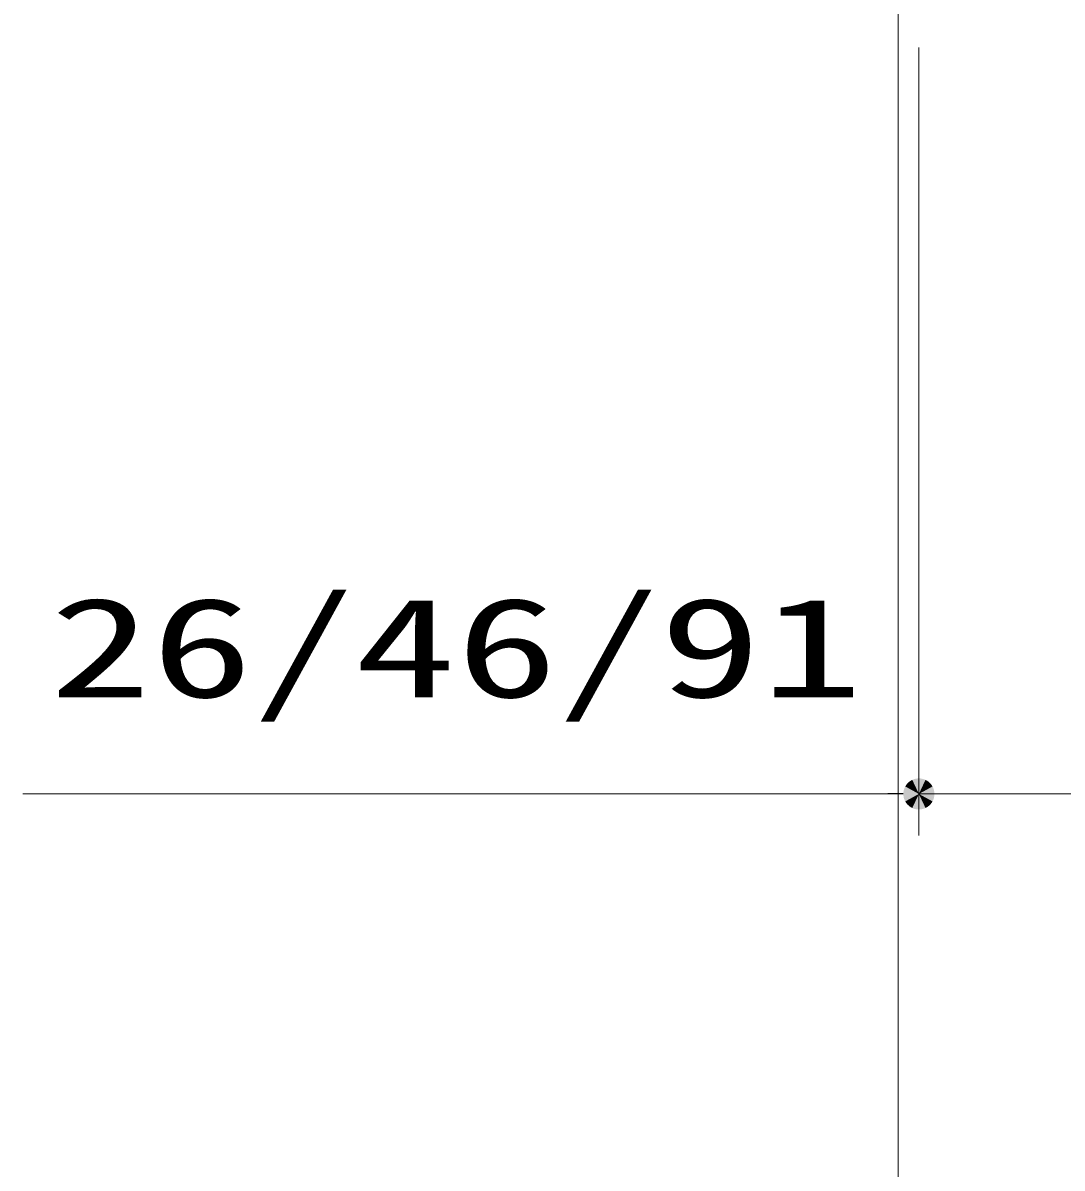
# Model space of a CAD drawing. Units: millimetres, scale not verified. Extents: x -1306 to 1306, y -607 to 607.
# Drawn here: x -663.2 to -563, y 317.9 to 428.4 of the extents above; entities that cross this region are included whole.
import ezdxf
from ezdxf.enums import TextEntityAlignment as Align

# ---------------------------------------------------------------- set-up
doc = ezdxf.new("R2010")
doc.units = ezdxf.units.MM
doc.header["$LTSCALE"] = 5
for name, color, linetype, lineweight in [('0-5_寸法線', 3, 'Continuous', 13), ('0-6_0', 3, 'Continuous', 25), ('0-8_線(水)', 4, 'Continuous', 9)]:
    doc.layers.add(name, color=color, linetype=linetype, lineweight=lineweight)
doc.styles.add('ＭＳ ゴシック', font='')
doc.styles.get('ＭＳ ゴシック').set_extended_font_data('MS Gothic')

# ---------------------------------------------------------------- blocks, each defined once
blk = doc.blocks.new('_DOT')
at = {"layer": '0-6_0'}
blk.add_line((-2.5, 0), (-5, 0), dxfattribs=at)
for points in [[(0, 0), (-1.822, 1.711), (-1.594, 1.926)], [(0, 0), (-1.594, 1.926), (-1.34, 2.111)], [(0, 0), (-1.34, 2.111), (-1.064, 2.262)], [(0, 0), (-1.064, 2.262), (-0.773, 2.378)], [(0, 0), (-0.773, 2.378), (-0.468, 2.456)], [(0, 0), (-0.468, 2.456), (-0.157, 2.495)], [(0, 0), (-0.157, 2.495), (0.157, 2.495)], [(0, 0), (0.157, 2.495), (0.468, 2.456)], [(0, 0), (0.468, 2.456), (0.773, 2.378)], [(0, 0), (0.773, 2.378), (1.064, 2.262)], [(0, 0), (1.064, 2.262), (1.34, 2.111)], [(0, 0), (1.34, 2.111), (1.594, 1.926)], [(0, 0), (1.594, 1.926), (1.822, 1.711)], [(0, 0), (-2.5, 0), (-2.48, 0.313)], [(0, 0), (-2.48, -0.313), (-2.5, 0)], [(0, 0), (-2.48, 0.313), (-2.421, 0.622)], [(0, 0), (-2.421, -0.622), (-2.48, -0.313)], [(0, 0), (-2.421, 0.622), (-2.324, 0.92)], [(0, 0), (-2.324, -0.92), (-2.421, -0.622)], [(0, 0), (-2.324, 0.92), (-2.191, 1.204)], [(0, 0), (-2.191, -1.204), (-2.324, -0.92)], [(0, 0), (-2.191, 1.204), (-2.023, 1.469)], [(0, 0), (-2.023, -1.469), (-2.191, -1.204)], [(0, 0), (-2.023, 1.469), (-1.822, 1.711)], [(0, 0), (-1.822, -1.711), (-2.023, -1.469)], [(0, 0), (-1.594, -1.926), (-1.822, -1.711)], [(0, 0), (-1.34, -2.111), (-1.594, -1.926)], [(0, 0), (-1.064, -2.262), (-1.34, -2.111)], [(0, 0), (-0.773, -2.378), (-1.064, -2.262)], [(0, 0), (-0.468, -2.456), (-0.773, -2.378)], [(0, 0), (-0.157, -2.495), (-0.468, -2.456)], [(0, 0), (0.157, -2.495), (-0.157, -2.495)], [(0, 0), (1.822, 1.711), (2.023, 1.469)], [(0, 0), (2.023, 1.469), (2.191, 1.204)], [(0, 0), (2.191, 1.204), (2.324, 0.92)], [(0, 0), (2.324, 0.92), (2.421, 0.622)], [(0, 0), (2.421, 0.622), (2.48, 0.313)], [(0, 0), (2.48, 0.313), (2.5, 0)], [(0, 0), (0.468, -2.456), (0.157, -2.495)], [(0, 0), (0.773, -2.378), (0.468, -2.456)], [(0, 0), (1.064, -2.262), (0.773, -2.378)], [(0, 0), (1.34, -2.111), (1.064, -2.262)], [(0, 0), (1.594, -1.926), (1.34, -2.111)], [(0, 0), (1.822, -1.711), (1.594, -1.926)], [(0, 0), (2.023, -1.469), (1.822, -1.711)], [(0, 0), (2.191, -1.204), (2.023, -1.469)], [(0, 0), (2.324, -0.92), (2.191, -1.204)], [(0, 0), (2.421, -0.622), (2.324, -0.92)], [(0, 0), (2.48, -0.313), (2.421, -0.622)], [(0, 0), (2.5, 0), (2.48, -0.313)]]:
    blk.add_solid(points, dxfattribs=at)

msp = doc.modelspace()

# ---------------------------------------------------------------- linework, layer by layer
at = {"layer": '0-5_寸法線'}
for p, q in [((-576.835, 425.978), (-576.835, 349.998)), ((-579.835, 353.998), (-663.216, 353.998)), ((-530.835, 353.998), (-576.835, 353.998))]:
    msp.add_line(p, q, dxfattribs=at)
at = {"layer": '0-8_線(水)'}
msp.add_line((-578.835, 450.978), (-578.835, 207.478), dxfattribs=at)

# ---------------------------------------------------------------- block references
at = {"layer": '0-5_寸法線', "xscale": 0.6, "yscale": 0.6}
msp.add_blockref('_DOT', (-576.835, 353.998), dxfattribs=at)

# ---------------------------------------------------------------- texts
at = {"layer": '0-5_寸法線', "style": 'ＭＳ ゴシック', "width": 1.5}
msp.add_text('26/46/91', height=9.604, dxfattribs=at).set_placement((-660.644, 360.434), align=Align.BOTTOM_LEFT)

doc.saveas('drawing.dxf')
